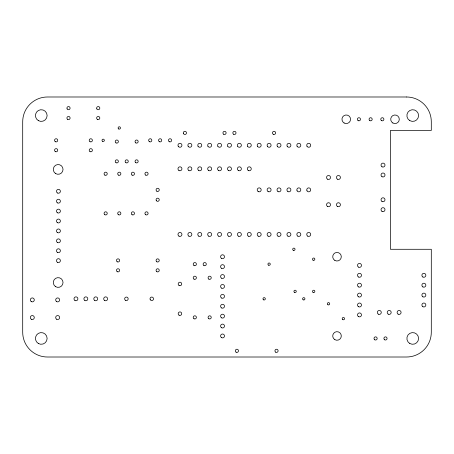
<?xml version="1.0" encoding="UTF-8"?>
<svg xmlns="http://www.w3.org/2000/svg" width="454" height="454" viewBox="0 0 454 454"><rect width="100%" height="100%" fill="white"/><g stroke="black" fill="none" stroke-linecap="round" stroke-linejoin="round"><path stroke-width="0.68" d="M406.534 96.991L47.466 96.991A24.766 24.766 0 0 0 22.7 121.757L22.7 332.243A24.766 24.766 0 0 0 47.466 357.009L406.534 357.009A24.766 24.766 0 0 0 431.3 332.243L431.3 249.286L390.44 249.286L390.44 130.423L431.3 130.423L431.3 121.757A24.766 24.766 0 0 0 406.534 96.991M102.598 141.342A1.169 1.169 0 0 0 104.352 140.326A1.169 1.169 0 0 0 102.598 139.316A1.169 1.169 0 0 0 102.598 141.342M342.804 319.639A1.169 1.169 0 0 0 344.558 318.623A1.169 1.169 0 0 0 342.804 317.613A1.169 1.169 0 0 0 342.804 319.639M327.947 304.782A1.169 1.169 0 0 0 329.7 303.766A1.169 1.169 0 0 0 327.947 302.756A1.169 1.169 0 0 0 327.947 304.782M303.181 299.827A1.169 1.169 0 0 0 304.935 298.817A1.169 1.169 0 0 0 303.181 297.801A1.169 1.169 0 0 0 303.181 299.827M118.693 128.959A1.169 1.169 0 0 0 120.452 127.943A1.169 1.169 0 0 0 118.693 126.933A1.169 1.169 0 0 0 118.693 128.959M293.278 250.302A1.169 1.169 0 0 0 295.032 249.286A1.169 1.169 0 0 0 293.278 248.276A1.169 1.169 0 0 0 293.278 250.302M268.513 265.159A1.169 1.169 0 0 0 270.266 264.143A1.169 1.169 0 0 0 268.513 263.133A1.169 1.169 0 0 0 268.513 265.159M263.558 299.827A1.169 1.169 0 0 0 265.318 298.817A1.169 1.169 0 0 0 263.558 297.801A1.169 1.169 0 0 0 263.558 299.827M313.09 260.204A1.169 1.169 0 0 0 314.843 259.194A1.169 1.169 0 0 0 313.09 258.178A1.169 1.169 0 0 0 313.09 260.204M313.09 292.399A1.169 1.169 0 0 0 314.843 291.383A1.169 1.169 0 0 0 313.09 290.373A1.169 1.169 0 0 0 313.09 292.399M294.515 292.399A1.169 1.169 0 0 0 296.269 291.383A1.169 1.169 0 0 0 294.515 290.373A1.169 1.169 0 0 0 294.515 292.399M374.788 339.808A1.583 1.583 0 0 0 377.166 338.434A1.583 1.583 0 0 0 374.788 337.067A1.583 1.583 0 0 0 374.788 339.808M384.697 339.808A1.583 1.583 0 0 0 387.069 338.434A1.583 1.583 0 0 0 384.697 337.067A1.583 1.583 0 0 0 384.697 339.808M156.289 200.549A1.583 1.583 0 0 0 159.031 200.549A1.583 1.583 0 0 0 157.663 198.177A1.583 1.583 0 0 0 156.289 200.549M156.868 191.225A1.583 1.583 0 0 0 159.246 189.857A1.583 1.583 0 0 0 156.868 188.484A1.583 1.583 0 0 0 156.868 191.225M194.017 265.516A1.583 1.583 0 0 0 196.389 264.143A1.583 1.583 0 0 0 194.017 262.775A1.583 1.583 0 0 0 194.017 265.516M203.92 265.516A1.583 1.583 0 0 0 206.298 264.143A1.583 1.583 0 0 0 203.92 262.775A1.583 1.583 0 0 0 203.92 265.516M90.011 151.602A1.583 1.583 0 0 0 92.383 150.234A1.583 1.583 0 0 0 90.011 148.861A1.583 1.583 0 0 0 90.011 151.602M90.011 141.699A1.583 1.583 0 0 0 92.383 140.326A1.583 1.583 0 0 0 90.011 138.958A1.583 1.583 0 0 0 90.011 141.699M179.069 315.195A1.754 1.754 0 0 0 181.702 313.674A1.754 1.754 0 0 0 179.069 312.153A1.754 1.754 0 0 0 179.069 315.195M179.069 285.475A1.754 1.754 0 0 0 181.702 283.954A1.754 1.754 0 0 0 179.069 282.439A1.754 1.754 0 0 0 179.069 285.475M307.727 236.142A1.981 1.981 0 0 0 310.701 234.429A1.981 1.981 0 0 0 307.727 232.715A1.981 1.981 0 0 0 307.727 236.142M297.824 236.142A1.981 1.981 0 0 0 300.798 234.429A1.981 1.981 0 0 0 297.824 232.715A1.981 1.981 0 0 0 297.824 236.142M287.921 236.142A1.981 1.981 0 0 0 290.889 234.429A1.981 1.981 0 0 0 287.921 232.715A1.981 1.981 0 0 0 287.921 236.142M278.013 236.142A1.981 1.981 0 0 0 280.986 234.429A1.981 1.981 0 0 0 278.013 232.715A1.981 1.981 0 0 0 278.013 236.142M268.11 236.142A1.981 1.981 0 0 0 271.078 234.429A1.981 1.981 0 0 0 268.11 232.715A1.981 1.981 0 0 0 268.11 236.142M258.201 236.142A1.981 1.981 0 0 0 261.175 234.429A1.981 1.981 0 0 0 258.201 232.715A1.981 1.981 0 0 0 258.201 236.142M248.298 236.142A1.981 1.981 0 0 0 251.266 234.429A1.981 1.981 0 0 0 248.298 232.715A1.981 1.981 0 0 0 248.298 236.142M238.39 236.142A1.981 1.981 0 0 0 241.363 234.429A1.981 1.981 0 0 0 238.39 232.715A1.981 1.981 0 0 0 238.39 236.142M228.487 236.142A1.981 1.981 0 0 0 231.455 234.429A1.981 1.981 0 0 0 228.487 232.715A1.981 1.981 0 0 0 228.487 236.142M218.578 236.142A1.981 1.981 0 0 0 221.552 234.429A1.981 1.981 0 0 0 218.578 232.715A1.981 1.981 0 0 0 218.578 236.142M208.675 236.142A1.981 1.981 0 0 0 211.649 234.429A1.981 1.981 0 0 0 208.675 232.715A1.981 1.981 0 0 0 208.675 236.142M198.767 236.142A1.981 1.981 0 0 0 201.741 234.429A1.981 1.981 0 0 0 198.767 232.715A1.981 1.981 0 0 0 198.767 236.142M188.864 236.142A1.981 1.981 0 0 0 191.838 234.429A1.981 1.981 0 0 0 188.864 232.715A1.981 1.981 0 0 0 188.864 236.142M178.961 236.142A1.981 1.981 0 0 0 181.929 234.429A1.981 1.981 0 0 0 178.961 232.715A1.981 1.981 0 0 0 178.961 236.142M382.018 176.714A1.981 1.981 0 0 0 384.992 174.994A1.981 1.981 0 0 0 382.018 173.28A1.981 1.981 0 0 0 382.018 176.714M382.018 166.805A1.981 1.981 0 0 0 384.992 165.091A1.981 1.981 0 0 0 382.018 163.378A1.981 1.981 0 0 0 382.018 166.805M307.006 146.273A1.981 1.981 0 0 0 310.434 146.273A1.981 1.981 0 0 0 308.72 143.299A1.981 1.981 0 0 0 307.006 146.273M297.098 146.273A1.981 1.981 0 0 0 300.531 146.273A1.981 1.981 0 0 0 298.817 143.299A1.981 1.981 0 0 0 297.098 146.273M287.195 146.273A1.981 1.981 0 0 0 290.622 146.273A1.981 1.981 0 0 0 288.909 143.299A1.981 1.981 0 0 0 287.195 146.273M277.286 146.273A1.981 1.981 0 0 0 280.72 146.273A1.981 1.981 0 0 0 279.006 143.299A1.981 1.981 0 0 0 277.286 146.273M267.383 146.273A1.981 1.981 0 0 0 270.817 146.273A1.981 1.981 0 0 0 269.097 143.299A1.981 1.981 0 0 0 267.383 146.273M257.475 146.273A1.981 1.981 0 0 0 260.908 146.273A1.981 1.981 0 0 0 259.194 143.299A1.981 1.981 0 0 0 257.475 146.273M247.572 146.273A1.981 1.981 0 0 0 251.005 146.273A1.981 1.981 0 0 0 249.286 143.299A1.981 1.981 0 0 0 247.572 146.273M237.663 146.273A1.981 1.981 0 0 0 241.097 146.273A1.981 1.981 0 0 0 239.383 143.299A1.981 1.981 0 0 0 237.663 146.273M227.76 146.273A1.981 1.981 0 0 0 231.194 146.273A1.981 1.981 0 0 0 229.474 143.299A1.981 1.981 0 0 0 227.76 146.273M217.858 146.273A1.981 1.981 0 0 0 221.285 146.273A1.981 1.981 0 0 0 219.571 143.299A1.981 1.981 0 0 0 217.858 146.273M207.949 146.273A1.981 1.981 0 0 0 211.382 146.273A1.981 1.981 0 0 0 209.663 143.299A1.981 1.981 0 0 0 207.949 146.273M198.046 146.273A1.981 1.981 0 0 0 201.474 146.273A1.981 1.981 0 0 0 199.76 143.299A1.981 1.981 0 0 0 198.046 146.273M188.138 146.273A1.981 1.981 0 0 0 191.571 146.273A1.981 1.981 0 0 0 189.857 143.299A1.981 1.981 0 0 0 188.138 146.273M178.235 146.273A1.981 1.981 0 0 0 181.662 146.273A1.981 1.981 0 0 0 179.949 143.299A1.981 1.981 0 0 0 178.235 146.273M382.018 211.382A1.981 1.981 0 0 0 384.992 209.663A1.981 1.981 0 0 0 382.018 207.949A1.981 1.981 0 0 0 382.018 211.382M382.018 201.474A1.981 1.981 0 0 0 384.992 199.76A1.981 1.981 0 0 0 382.018 198.046A1.981 1.981 0 0 0 382.018 201.474M327.538 179.188A1.981 1.981 0 0 0 330.512 177.474A1.981 1.981 0 0 0 327.538 175.755A1.981 1.981 0 0 0 327.538 179.188M337.447 179.188A1.981 1.981 0 0 0 340.415 177.474A1.981 1.981 0 0 0 337.447 175.755A1.981 1.981 0 0 0 337.447 179.188M337.447 206.428A1.981 1.981 0 0 0 340.415 204.714A1.981 1.981 0 0 0 337.447 202.995A1.981 1.981 0 0 0 337.447 206.428M327.538 206.428A1.981 1.981 0 0 0 330.512 204.714A1.981 1.981 0 0 0 327.538 202.995A1.981 1.981 0 0 0 327.538 206.428M221.569 337.651A1.952 1.952 0 0 0 224.492 335.96A1.952 1.952 0 0 0 221.569 334.269A1.952 1.952 0 0 0 221.569 337.651M221.569 327.743A1.952 1.952 0 0 0 224.492 326.057A1.952 1.952 0 0 0 221.569 324.366A1.952 1.952 0 0 0 221.569 327.743M221.569 317.84A1.952 1.952 0 0 0 224.492 316.149A1.952 1.952 0 0 0 221.569 314.463A1.952 1.952 0 0 0 221.569 317.84M221.569 307.931A1.952 1.952 0 0 0 224.492 306.246A1.952 1.952 0 0 0 221.569 304.555A1.952 1.952 0 0 0 221.569 307.931M221.569 298.028A1.952 1.952 0 0 0 224.492 296.337A1.952 1.952 0 0 0 221.569 294.652A1.952 1.952 0 0 0 221.569 298.028M221.569 288.12A1.952 1.952 0 0 0 224.492 286.434A1.952 1.952 0 0 0 221.569 284.743A1.952 1.952 0 0 0 221.569 288.12M221.569 278.217A1.952 1.952 0 0 0 224.492 276.526A1.952 1.952 0 0 0 221.569 274.84A1.952 1.952 0 0 0 221.569 278.217M221.569 268.308A1.952 1.952 0 0 0 224.492 266.623A1.952 1.952 0 0 0 221.569 264.932A1.952 1.952 0 0 0 221.569 268.308M221.569 258.405A1.952 1.952 0 0 0 224.492 256.714A1.952 1.952 0 0 0 221.569 255.029A1.952 1.952 0 0 0 221.569 258.405M334.87 260.431A4.29 4.29 0 0 0 341.3 256.714A4.29 4.29 0 0 0 334.87 253.003A4.29 4.29 0 0 0 334.87 260.431M334.87 339.677A4.29 4.29 0 0 0 341.3 335.96A4.29 4.29 0 0 0 334.87 332.243A4.29 4.29 0 0 0 334.87 339.677M398.118 314.151A1.981 1.981 0 0 0 401.092 312.431A1.981 1.981 0 0 0 398.118 310.718A1.981 1.981 0 0 0 398.118 314.151M388.215 314.151A1.981 1.981 0 0 0 391.183 312.431A1.981 1.981 0 0 0 388.215 310.718A1.981 1.981 0 0 0 388.215 314.151M378.307 314.151A1.981 1.981 0 0 0 381.281 312.431A1.981 1.981 0 0 0 378.307 310.718A1.981 1.981 0 0 0 378.307 314.151M74.967 300.503A1.952 1.952 0 0 0 77.889 298.817A1.952 1.952 0 0 0 74.967 297.126A1.952 1.952 0 0 0 74.967 300.503M84.87 300.503A1.952 1.952 0 0 0 87.798 298.817A1.952 1.952 0 0 0 84.87 297.126A1.952 1.952 0 0 0 84.87 300.503M94.778 300.503A1.952 1.952 0 0 0 97.701 298.817A1.952 1.952 0 0 0 94.778 297.126A1.952 1.952 0 0 0 94.778 300.503M104.681 300.503A1.952 1.952 0 0 0 107.609 298.817A1.952 1.952 0 0 0 104.681 297.126A1.952 1.952 0 0 0 104.681 300.503M248.298 170.517A1.981 1.981 0 0 0 251.266 168.803A1.981 1.981 0 0 0 248.298 167.089A1.981 1.981 0 0 0 248.298 170.517M238.39 170.517A1.981 1.981 0 0 0 241.363 168.803A1.981 1.981 0 0 0 238.39 167.089A1.981 1.981 0 0 0 238.39 170.517M228.487 170.517A1.981 1.981 0 0 0 231.455 168.803A1.981 1.981 0 0 0 228.487 167.089A1.981 1.981 0 0 0 228.487 170.517M218.578 170.517A1.981 1.981 0 0 0 221.552 168.803A1.981 1.981 0 0 0 218.578 167.089A1.981 1.981 0 0 0 218.578 170.517M208.675 170.517A1.981 1.981 0 0 0 211.649 168.803A1.981 1.981 0 0 0 208.675 167.089A1.981 1.981 0 0 0 208.675 170.517M198.767 170.517A1.981 1.981 0 0 0 201.741 168.803A1.981 1.981 0 0 0 198.767 167.089A1.981 1.981 0 0 0 198.767 170.517M188.864 170.517A1.981 1.981 0 0 0 191.838 168.803A1.981 1.981 0 0 0 188.864 167.089A1.981 1.981 0 0 0 188.864 170.517M178.961 170.517A1.981 1.981 0 0 0 181.929 168.803A1.981 1.981 0 0 0 178.961 167.089A1.981 1.981 0 0 0 178.961 170.517M307.006 190.845A1.981 1.981 0 0 0 310.434 190.845A1.981 1.981 0 0 0 308.72 187.871A1.981 1.981 0 0 0 307.006 190.845M297.098 190.845A1.981 1.981 0 0 0 300.531 190.845A1.981 1.981 0 0 0 298.817 187.871A1.981 1.981 0 0 0 297.098 190.845M287.921 191.571A1.981 1.981 0 0 0 290.889 189.857A1.981 1.981 0 0 0 287.921 188.138A1.981 1.981 0 0 0 287.921 191.571M278.013 191.571A1.981 1.981 0 0 0 280.986 189.857A1.981 1.981 0 0 0 278.013 188.138A1.981 1.981 0 0 0 278.013 191.571M268.11 191.571A1.981 1.981 0 0 0 271.078 189.857A1.981 1.981 0 0 0 268.11 188.138A1.981 1.981 0 0 0 268.11 191.571M258.201 191.571A1.981 1.981 0 0 0 261.175 189.857A1.981 1.981 0 0 0 258.201 188.138A1.981 1.981 0 0 0 258.201 191.571M57.459 262.321A1.952 1.952 0 0 0 60.382 260.63A1.952 1.952 0 0 0 57.459 258.945A1.952 1.952 0 0 0 57.459 262.321M57.459 252.413A1.952 1.952 0 0 0 60.382 250.727A1.952 1.952 0 0 0 57.459 249.036A1.952 1.952 0 0 0 57.459 252.413M57.459 242.51A1.952 1.952 0 0 0 60.382 240.819A1.952 1.952 0 0 0 57.459 239.133A1.952 1.952 0 0 0 57.459 242.51M57.459 232.601A1.952 1.952 0 0 0 60.382 230.916A1.952 1.952 0 0 0 57.459 229.225A1.952 1.952 0 0 0 57.459 232.601M57.459 222.698A1.952 1.952 0 0 0 60.382 221.007A1.952 1.952 0 0 0 57.459 219.322A1.952 1.952 0 0 0 57.459 222.698M57.459 212.795A1.952 1.952 0 0 0 60.382 211.104A1.952 1.952 0 0 0 57.459 209.413A1.952 1.952 0 0 0 57.459 212.795M57.459 202.887A1.952 1.952 0 0 0 60.382 201.201A1.952 1.952 0 0 0 57.459 199.51A1.952 1.952 0 0 0 57.459 202.887M57.459 192.984A1.952 1.952 0 0 0 60.382 191.293A1.952 1.952 0 0 0 57.459 189.607A1.952 1.952 0 0 0 57.459 192.984M55.723 173.638A4.875 4.875 0 0 0 63.032 169.416A4.875 4.875 0 0 0 55.723 165.194A4.875 4.875 0 0 0 55.723 173.638M55.723 286.729A4.875 4.875 0 0 0 63.032 282.507A4.875 4.875 0 0 0 55.723 278.291A4.875 4.875 0 0 0 55.723 286.729M55.337 151.602A1.583 1.583 0 0 0 57.715 150.234A1.583 1.583 0 0 0 55.337 148.861A1.583 1.583 0 0 0 55.337 151.602M55.337 141.699A1.583 1.583 0 0 0 57.715 140.326A1.583 1.583 0 0 0 55.337 138.958A1.583 1.583 0 0 0 55.337 141.699M358.495 267.1A1.981 1.981 0 0 0 361.469 265.386A1.981 1.981 0 0 0 358.495 263.672A1.981 1.981 0 0 0 358.495 267.1M358.495 277.002A1.981 1.981 0 0 0 361.469 275.289A1.981 1.981 0 0 0 358.495 273.569A1.981 1.981 0 0 0 358.495 277.002M358.495 286.911A1.981 1.981 0 0 0 361.469 285.191A1.981 1.981 0 0 0 358.495 283.478A1.981 1.981 0 0 0 358.495 286.911M358.495 296.814A1.981 1.981 0 0 0 361.469 295.1A1.981 1.981 0 0 0 358.495 293.38A1.981 1.981 0 0 0 358.495 296.814M358.495 306.717A1.981 1.981 0 0 0 361.469 305.003A1.981 1.981 0 0 0 358.495 303.289A1.981 1.981 0 0 0 358.495 306.717M358.495 316.625A1.981 1.981 0 0 0 361.469 314.911A1.981 1.981 0 0 0 358.495 313.192A1.981 1.981 0 0 0 358.495 316.625M422.884 277.002A1.981 1.981 0 0 0 425.852 275.289A1.981 1.981 0 0 0 422.884 273.569A1.981 1.981 0 0 0 422.884 277.002M422.884 286.911A1.981 1.981 0 0 0 425.852 285.191A1.981 1.981 0 0 0 422.884 283.478A1.981 1.981 0 0 0 422.884 286.911M422.884 296.814A1.981 1.981 0 0 0 425.852 295.1A1.981 1.981 0 0 0 422.884 293.38A1.981 1.981 0 0 0 422.884 296.814M422.884 306.717A1.981 1.981 0 0 0 425.852 305.003A1.981 1.981 0 0 0 422.884 303.289A1.981 1.981 0 0 0 422.884 306.717M273.257 134.27A1.583 1.583 0 0 0 275.635 132.897A1.583 1.583 0 0 0 273.257 131.529A1.583 1.583 0 0 0 273.257 134.27M233.64 134.27A1.583 1.583 0 0 0 236.012 132.897A1.583 1.583 0 0 0 233.64 131.529A1.583 1.583 0 0 0 233.64 134.27M183.529 133.692A1.583 1.583 0 0 0 186.271 133.692A1.583 1.583 0 0 0 184.903 131.314A1.583 1.583 0 0 0 183.529 133.692M223.731 134.27A1.583 1.583 0 0 0 226.109 132.897A1.583 1.583 0 0 0 223.731 131.529A1.583 1.583 0 0 0 223.731 134.27M132.108 175.125A1.583 1.583 0 0 0 134.48 173.757A1.583 1.583 0 0 0 132.108 172.384A1.583 1.583 0 0 0 132.108 175.125M132.108 214.748A1.583 1.583 0 0 0 134.48 213.38A1.583 1.583 0 0 0 132.108 212.007A1.583 1.583 0 0 0 132.108 214.748M118.488 214.748A1.583 1.583 0 0 0 120.866 213.38A1.583 1.583 0 0 0 118.488 212.007A1.583 1.583 0 0 0 118.488 214.748M118.488 175.125A1.583 1.583 0 0 0 120.866 173.757A1.583 1.583 0 0 0 118.488 172.384A1.583 1.583 0 0 0 118.488 175.125M208.874 279.136A1.583 1.583 0 0 0 211.246 277.763A1.583 1.583 0 0 0 208.874 276.39A1.583 1.583 0 0 0 208.874 279.136M208.874 318.759A1.583 1.583 0 0 0 211.246 317.386A1.583 1.583 0 0 0 208.874 316.012A1.583 1.583 0 0 0 208.874 318.759M145.723 214.748A1.583 1.583 0 0 0 148.1 213.38A1.583 1.583 0 0 0 145.723 212.007A1.583 1.583 0 0 0 145.723 214.748M145.723 175.125A1.583 1.583 0 0 0 148.1 173.757A1.583 1.583 0 0 0 145.723 172.384A1.583 1.583 0 0 0 145.723 175.125M104.868 214.748A1.583 1.583 0 0 0 107.24 213.38A1.583 1.583 0 0 0 104.868 212.007A1.583 1.583 0 0 0 104.868 214.748M104.868 175.125A1.583 1.583 0 0 0 107.24 173.757A1.583 1.583 0 0 0 104.868 172.384A1.583 1.583 0 0 0 104.868 175.125M117.251 271.708A1.583 1.583 0 0 0 119.623 270.34A1.583 1.583 0 0 0 117.251 268.967A1.583 1.583 0 0 0 117.251 271.708M156.868 271.708A1.583 1.583 0 0 0 159.246 270.34A1.583 1.583 0 0 0 156.868 268.967A1.583 1.583 0 0 0 156.868 271.708M117.251 261.799A1.583 1.583 0 0 0 119.623 260.431A1.583 1.583 0 0 0 117.251 259.058A1.583 1.583 0 0 0 117.251 261.799M156.868 261.799A1.583 1.583 0 0 0 159.246 260.431A1.583 1.583 0 0 0 156.868 259.058A1.583 1.583 0 0 0 156.868 261.799M194.017 318.759A1.583 1.583 0 0 0 196.389 317.386A1.583 1.583 0 0 0 194.017 316.012A1.583 1.583 0 0 0 194.017 318.759M194.017 279.136A1.583 1.583 0 0 0 196.389 277.763A1.583 1.583 0 0 0 194.017 276.39A1.583 1.583 0 0 0 194.017 279.136M236.114 352.191A1.583 1.583 0 0 0 238.486 350.817A1.583 1.583 0 0 0 236.114 349.449A1.583 1.583 0 0 0 236.114 352.191M275.737 352.191A1.583 1.583 0 0 0 278.109 350.817A1.583 1.583 0 0 0 275.737 349.449A1.583 1.583 0 0 0 275.737 352.191M381.547 120.628A1.561 1.561 0 0 0 383.891 119.277A1.561 1.561 0 0 0 381.547 117.927A1.561 1.561 0 0 0 381.547 120.628M369.851 120.628A1.561 1.561 0 0 0 372.189 119.277A1.561 1.561 0 0 0 369.851 117.927A1.561 1.561 0 0 0 369.851 120.628M358.149 120.628A1.561 1.561 0 0 0 360.487 119.277A1.561 1.561 0 0 0 358.149 117.927A1.561 1.561 0 0 0 358.149 120.628M392.858 122.989A4.29 4.29 0 0 0 399.293 119.277A4.29 4.29 0 0 0 392.858 115.56A4.29 4.29 0 0 0 392.858 122.989M344.109 122.989A4.29 4.29 0 0 0 350.545 119.277A4.29 4.29 0 0 0 344.109 115.56A4.29 4.29 0 0 0 344.109 122.989M135.837 162.725A1.561 1.561 0 0 0 138.175 161.374A1.561 1.561 0 0 0 135.837 160.024A1.561 1.561 0 0 0 135.837 162.725M125.928 162.725A1.561 1.561 0 0 0 128.266 161.374A1.561 1.561 0 0 0 125.928 160.024A1.561 1.561 0 0 0 125.928 162.725M116.025 162.725A1.561 1.561 0 0 0 118.363 161.374A1.561 1.561 0 0 0 116.025 160.024A1.561 1.561 0 0 0 116.025 162.725M135.837 142.914A1.561 1.561 0 0 0 138.175 141.563A1.561 1.561 0 0 0 135.837 140.212A1.561 1.561 0 0 0 135.837 142.914M116.025 142.914A1.561 1.561 0 0 0 118.363 141.563A1.561 1.561 0 0 0 116.025 140.212A1.561 1.561 0 0 0 116.025 142.914M56.676 319.253A1.981 1.981 0 0 0 59.65 317.539A1.981 1.981 0 0 0 56.676 315.819A1.981 1.981 0 0 0 56.676 319.253M31.315 319.253A1.981 1.981 0 0 0 34.288 317.539A1.981 1.981 0 0 0 31.315 315.819A1.981 1.981 0 0 0 31.315 319.253M56.676 301.621A1.981 1.981 0 0 0 59.65 299.901A1.981 1.981 0 0 0 56.676 298.187A1.981 1.981 0 0 0 56.676 301.621M31.315 301.621A1.981 1.981 0 0 0 34.288 299.901A1.981 1.981 0 0 0 31.315 298.187A1.981 1.981 0 0 0 31.315 301.621M125.537 300.332A1.754 1.754 0 0 0 128.17 298.817A1.754 1.754 0 0 0 125.537 297.296A1.754 1.754 0 0 0 125.537 300.332M150.246 299.691A1.754 1.754 0 0 0 153.287 299.691A1.754 1.754 0 0 0 151.767 297.058A1.754 1.754 0 0 0 150.246 299.691M97.44 119.413A1.583 1.583 0 0 0 99.812 118.04A1.583 1.583 0 0 0 97.44 116.667A1.583 1.583 0 0 0 97.44 119.413M96.855 108.926A1.583 1.583 0 0 0 99.602 108.926A1.583 1.583 0 0 0 98.229 106.554A1.583 1.583 0 0 0 96.855 108.926M67.141 108.926A1.583 1.583 0 0 0 69.882 108.926A1.583 1.583 0 0 0 68.514 106.554A1.583 1.583 0 0 0 67.141 108.926M67.72 119.413A1.583 1.583 0 0 0 70.098 118.04A1.583 1.583 0 0 0 67.72 116.667A1.583 1.583 0 0 0 67.72 119.413M169.251 141.699A1.583 1.583 0 0 0 171.629 140.326A1.583 1.583 0 0 0 169.251 138.958A1.583 1.583 0 0 0 169.251 141.699M159.348 141.699A1.583 1.583 0 0 0 161.72 140.326A1.583 1.583 0 0 0 159.348 138.958A1.583 1.583 0 0 0 159.348 141.699M149.44 141.699A1.583 1.583 0 0 0 151.818 140.326A1.583 1.583 0 0 0 149.44 138.958A1.583 1.583 0 0 0 149.44 141.699M409.803 120.628A5.851 5.851 0 0 0 418.577 115.566A5.851 5.851 0 0 0 409.803 110.498A5.851 5.851 0 0 0 409.803 120.628M409.803 343.502A5.851 5.851 0 0 0 418.577 338.434A5.851 5.851 0 0 0 409.803 333.372A5.851 5.851 0 0 0 409.803 343.502M38.346 343.502A5.851 5.851 0 0 0 47.125 338.434A5.851 5.851 0 0 0 38.346 333.372A5.851 5.851 0 0 0 38.346 343.502M38.346 120.628A5.851 5.851 0 0 0 47.125 115.566A5.851 5.851 0 0 0 38.346 110.498A5.851 5.851 0 0 0 38.346 120.628"/></g></svg>
